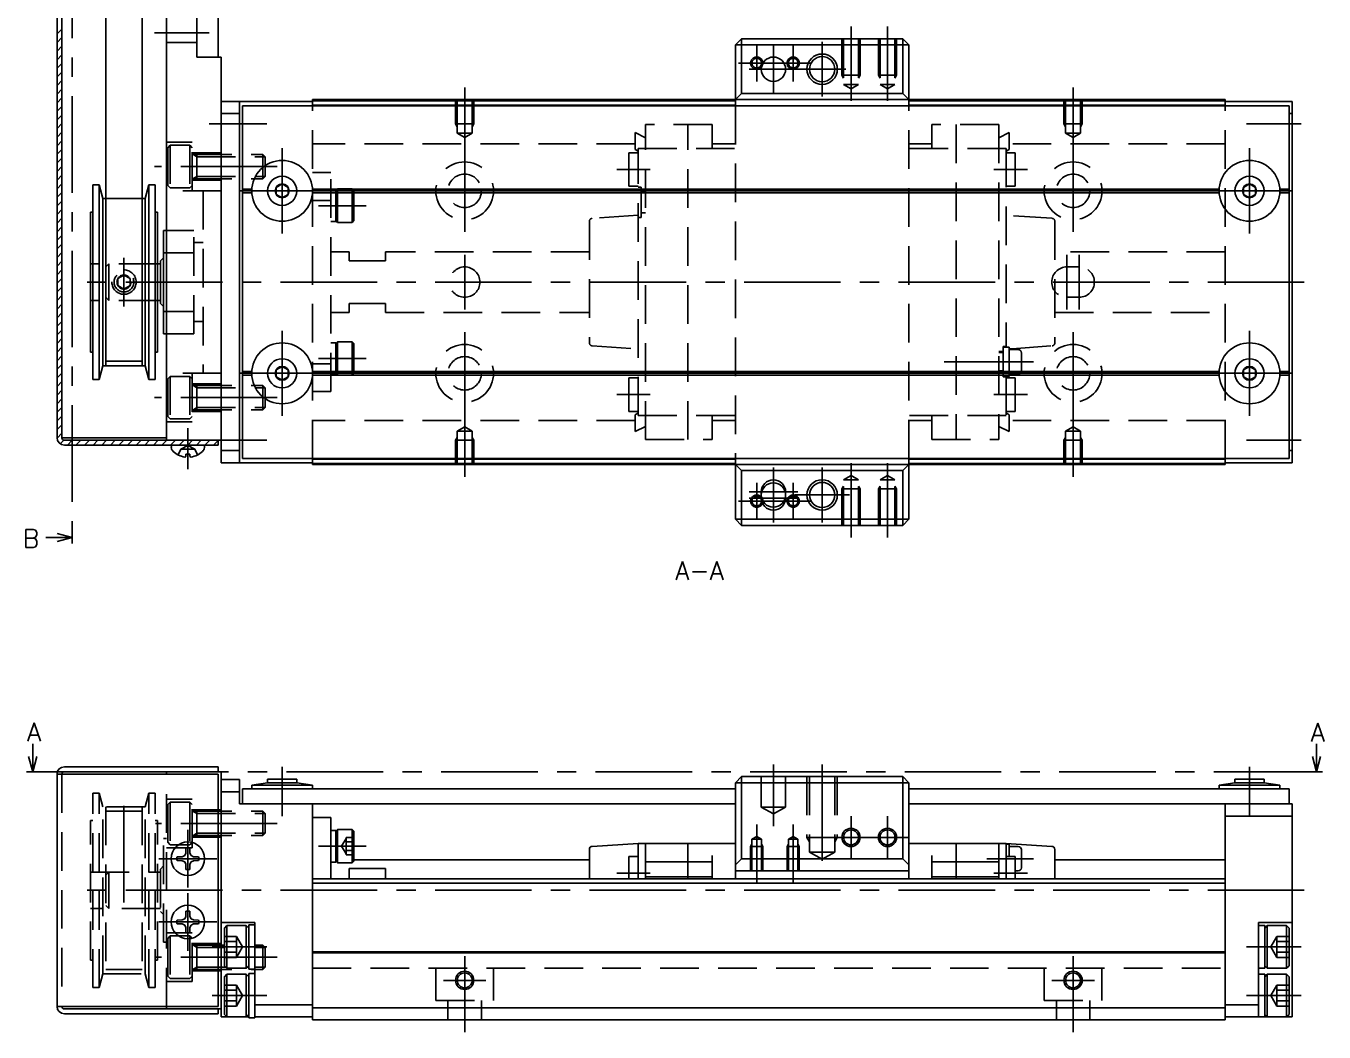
# Model space of a CAD drawing. Extents: x -2 to 401, y -8 to 279.
# Drawn here: x 187.6 to 401, y 8 to 173.4 of the extents above; entities that cross this region are included whole.
import ezdxf

# ---------------------------------------------------------------- set-up
doc = ezdxf.new("R2010")
doc.units = 0
doc.header["$LTSCALE"] = 0.5
doc.linetypes.add('CENTER', pattern=[50.8, 31.75, -6.35, 6.35, -6.35])
doc.linetypes.add('DASHED', pattern=[19.05, 12.7, -6.35])
for name, color, linetype in [('MSM_CENTER', 1, 'CENTER'), ('MSM_CONTINUOUS', 7, 'CONTINUOUS'), ('MSM_DASHED', 4, 'DASHED'), ('MSM_NARROW', 5, 'CONTINUOUS'), ('MSM_PART_NUMBER', 7, 'CONTINUOUS')]:
    doc.layers.add(name, color=color, linetype=linetype)
doc.styles.get("Standard").update_dxf_attribs({"font": 'txt.shx', "height": 3, "bigfont": 'bigfont.shx'})

msp = doc.modelspace()

# ---------------------------------------------------------------- linework, layer by layer
at = {"layer": 'MSM_CENTER'}
for p, q in [((195.26, 238.06), (195.26, 90.3)), ((323.26, 173.3), (323.26, 161.09)), ((329.26, 173.3), (329.26, 161.09)), ((217.76, 172.3), (208.76, 172.3)), ((318.51, 161.8), (318.51, 170.8)), ((307.76, 164.3), (307.76, 170.3)), ((310.51, 170.3), (310.51, 162.3)), ((313.76, 164.3), (313.76, 170.3)), ((304.76, 167.3), (316.76, 167.3)), ((306.51, 166.3), (323.01, 166.3)), ((259.76, 153.09), (259.76, 163.3)), ((359.76, 153.09), (359.76, 163.3)), ((227.26, 157.3), (217.76, 157.3)), ((397.26, 157.3), (388.26, 157.3)), ((229.76, 139.3), (229.76, 153.3)), ((259.76, 139.55), (259.76, 153.05)), ((359.76, 139.55), (359.76, 153.05)), ((388.76, 139.3), (388.76, 153.3)), ((228.96, 150.3), (208.76, 150.3)), ((284.76, 149.8), (290.26, 149.8)), ((346.76, 149.8), (352.26, 149.8)), ((222.76, 146.3), (236.76, 146.3)), ((253.01, 146.3), (266.51, 146.3)), ((353.01, 146.3), (366.51, 146.3)), ((381.76, 146.3), (395.76, 146.3)), ((235.76, 143.86), (243.56, 143.86)), ((203.76, 135.3), (203.76, 127.3)), ((259.76, 126.8), (259.76, 135.8)), ((358.76, 135.8), (358.76, 126.8)), ((360.76, 135.8), (360.76, 126.8)), ((397.76, 131.3), (196.26, 131.3)), ((229.76, 123.3), (229.76, 109.3)), ((259.76, 109.55), (259.76, 123.05)), ((359.76, 109.55), (359.76, 123.05)), ((388.76, 123.3), (388.76, 109.3)), ((235.76, 118.74), (243.56, 118.74)), ((353.26, 118.2), (338.56, 118.2)), ((222.76, 116.3), (236.76, 116.3)), ((253.01, 116.3), (266.51, 116.3)), ((353.01, 116.3), (366.51, 116.3)), ((381.76, 116.3), (395.76, 116.3)), ((228.96, 112.3), (208.76, 112.3)), ((284.76, 112.8), (290.26, 112.8)), ((346.76, 112.8), (352.26, 112.8)), ((259.76, 109.51), (259.76, 99.3)), ((359.76, 109.51), (359.76, 99.3)), ((214.26, 100.54), (214.26, 107.3)), ((227.26, 105.3), (217.76, 105.3)), ((397.26, 105.3), (388.26, 105.3)), ((310.51, 100.8), (310.51, 91.8)), ((318.51, 91.8), (318.51, 100.8)), ((323.26, 89.3), (323.26, 101.51)), ((329.26, 89.3), (329.26, 101.51)), ((307.76, 92.3), (307.76, 98.3)), ((313.76, 92.3), (313.76, 98.3)), ((306.51, 96.8), (314.51, 96.8)), ((314.01, 96.3), (323.01, 96.3)), ((304.76, 95.3), (316.76, 95.3)), ((306.51, 95.8), (314.51, 95.8)), ((229.76, 43.5), (229.76, 51.6)), ((310.51, 41.85), (310.51, 52)), ((318.51, 52), (318.51, 34.41)), ((388.76, 43.5), (388.76, 51.6)), ((398.76, 50.8), (189.76, 50.8)), ((203.76, 29.3), (203.76, 47.05)), ((323.26, 43.5), (323.26, 36.5)), ((329.26, 43.5), (329.26, 36.5)), ((228.96, 42.3), (208.96, 42.3)), ((214.26, 41.25), (214.26, 31.75)), ((307.76, 32.5), (307.76, 42.15)), ((313.76, 32.5), (313.76, 42.15)), ((235.76, 38.55), (243.56, 38.55)), ((319.76, 40), (332.76, 40)), ((219.01, 36.5), (209.51, 36.5)), ((353.26, 36.5), (345.56, 36.5)), ((284.76, 34.1), (290.26, 34.1)), ((352.26, 34.1), (346.76, 34.1)), ((397.76, 31.3), (196.26, 31.3)), ((214.26, 30.85), (214.26, 21.35)), ((219.01, 26.1), (209.51, 26.1)), ((218.26, 22), (227.26, 22)), ((397.26, 22), (388.26, 22)), ((228.96, 20.3), (208.96, 20.3)), ((259.76, 20.5), (259.76, 8)), ((359.76, 20.5), (359.76, 8)), ((256.26, 16.5), (263.26, 16.5)), ((356.26, 16.5), (363.26, 16.5)), ((218.26, 14), (227.26, 14)), ((397.26, 14), (388.26, 14))]:
    msp.add_line(p, q, dxfattribs=at)
at = {"layer": 'MSM_CONTINUOUS'}
for p, q in [((192.76, 231.9), (192.76, 105.7)), ((193.56, 231.9), (193.56, 105.7)), ((210.76, 105.3), (210.76, 232.3)), ((215.76, 227.3), (215.76, 168.3)), ((200.76, 216.05), (200.76, 117.55)), ((206.76, 216.05), (206.76, 117.55)), ((219.26, 181.8), (219.26, 168.3)), ((305.26, 171.3), (304.26, 170.3)), ((305.26, 171.3), (331.76, 171.3)), ((305.26, 171.3), (305.26, 162.3)), ((332.76, 170.3), (331.76, 171.3)), ((331.76, 162.3), (331.76, 171.3)), ((332.76, 170.3), (304.26, 170.3)), ((304.26, 170.3), (304.26, 160.3)), ((332.76, 160.3), (332.76, 170.3)), ((215.76, 168.3), (219.76, 168.3)), ((219.76, 168.3), (219.76, 101.6)), ((305.26, 162.3), (304.26, 161.3)), ((305.26, 162.3), (331.76, 162.3)), ((332.76, 161.3), (331.76, 162.3)), ((219.76, 161), (234.76, 161)), ((222.76, 161), (222.76, 101.6)), ((395.26, 160.3), (223.26, 160.3)), ((223.26, 102.3), (223.26, 160.3)), ((384.76, 161.3), (234.76, 161.3)), ((234.76, 160.3), (234.76, 161.3)), ((304.26, 161.1), (234.76, 161.1)), ((304.26, 160.4), (234.76, 160.4)), ((384.76, 161.1), (332.76, 161.1)), ((384.76, 160.4), (332.76, 160.4)), ((384.76, 160.3), (384.76, 161.3)), ((384.76, 161), (395.76, 161)), ((395.26, 102.3), (395.26, 160.3)), ((395.76, 101.6), (395.76, 161)), ((219.76, 159), (222.76, 159)), ((395.26, 159), (395.76, 159)), ((198.62, 147.3), (198.62, 115.3)), ((199.66, 147.3), (198.62, 147.3)), ((199.66, 147.3), (199.66, 115.3)), ((200.26, 145.05), (199.66, 147.3)), ((207.86, 147.3), (207.26, 145.05)), ((207.86, 147.3), (207.86, 115.3)), ((208.9, 147.3), (207.86, 147.3)), ((208.9, 147.3), (208.9, 115.3)), ((229.76, 147.45), (228.76, 146.88)), ((230.76, 146.88), (229.76, 147.45)), ((388.76, 147.45), (387.76, 146.88)), ((389.76, 146.88), (388.76, 147.45)), ((223.26, 146.6), (224.77, 146.6)), ((223.26, 146.3), (224.76, 146.3)), ((223.26, 146), (224.77, 146)), ((228.76, 146.88), (228.76, 145.72)), ((228.76, 145.72), (229.76, 145.15)), ((229.76, 145.15), (230.76, 145.72)), ((230.76, 145.72), (230.76, 146.88)), ((234.75, 146.6), (383.77, 146.6)), ((234.75, 146), (383.77, 146)), ((234.76, 146.3), (383.76, 146.3)), ((387.76, 146.88), (387.76, 145.72)), ((387.76, 145.72), (388.76, 145.15)), ((388.76, 145.15), (389.76, 145.72)), ((389.76, 145.72), (389.76, 146.88)), ((393.75, 146.6), (395.26, 146.6)), ((393.75, 146), (395.26, 146)), ((393.76, 146.3), (395.26, 146.3)), ((200.26, 145.05), (200.26, 117.55)), ((200.76, 145.05), (200.26, 145.05)), ((207.26, 145.05), (206.76, 145.05)), ((207.26, 145.05), (207.26, 117.55)), ((198.26, 142.8), (198.26, 119.8)), ((198.62, 142.8), (198.26, 142.8)), ((209.26, 142.8), (208.9, 142.8)), ((209.26, 142.8), (209.26, 119.8)), ((210.26, 122.8), (210.26, 139.8)), ((210.76, 139.8), (210.26, 139.8)), ((210.26, 135.3), (209.76, 134.8)), ((209.76, 134.8), (209.76, 127.8)), ((210.26, 136.12), (210.76, 136.12)), ((209.26, 134.3), (209.76, 134.3)), ((209.76, 128.3), (209.26, 128.3)), ((209.76, 127.8), (210.26, 127.3)), ((210.26, 126.48), (210.76, 126.48)), ((210.76, 122.8), (210.26, 122.8)), ((198.26, 119.8), (198.62, 119.8)), ((208.9, 119.8), (209.26, 119.8)), ((199.66, 115.3), (200.26, 117.55)), ((200.26, 117.55), (207.26, 117.55)), ((207.26, 117.55), (207.86, 115.3)), ((229.76, 117.45), (228.76, 116.88)), ((230.76, 116.88), (229.76, 117.45)), ((388.76, 117.45), (387.76, 116.88)), ((389.76, 116.88), (388.76, 117.45)), ((198.62, 115.3), (199.66, 115.3)), ((207.86, 115.3), (208.9, 115.3)), ((223.26, 116.6), (224.77, 116.6)), ((223.26, 116.3), (224.76, 116.3)), ((223.26, 116), (224.77, 116)), ((228.76, 116.88), (228.76, 115.72)), ((228.76, 115.72), (229.76, 115.15)), ((229.76, 115.15), (230.76, 115.72)), ((230.76, 115.72), (230.76, 116.88)), ((234.75, 116.6), (383.77, 116.6)), ((234.75, 116), (383.77, 116)), ((234.76, 116.3), (383.76, 116.3)), ((387.76, 116.88), (387.76, 115.72)), ((387.76, 115.72), (388.76, 115.15)), ((388.76, 115.15), (389.76, 115.72)), ((389.76, 115.72), (389.76, 116.88)), ((393.75, 116.6), (395.26, 116.6)), ((393.75, 116), (395.26, 116)), ((393.76, 116.3), (395.26, 116.3)), ((193.56, 105.7), (210.76, 105.7)), ((193.96, 105.3), (219.76, 105.3)), ((219.26, 105.3), (219.26, 104.5)), ((193.96, 104.5), (219.26, 104.5)), ((211.55, 104.1), (211.51, 104.5)), ((213.93, 102.62), (213.95, 103)), ((214.58, 103), (213.95, 103)), ((214.59, 102.62), (214.58, 103)), ((216.98, 104.1), (217.01, 104.5)), ((219.76, 103.6), (222.76, 103.6)), ((395.76, 103.6), (395.26, 103.6)), ((219.76, 101.6), (234.76, 101.6)), ((395.26, 102.3), (223.26, 102.3)), ((234.76, 101.3), (234.76, 102.3)), ((304.26, 102.2), (234.76, 102.2)), ((304.26, 101.5), (234.76, 101.5)), ((384.76, 101.3), (234.76, 101.3)), ((304.26, 92.3), (304.26, 102.3)), ((304.26, 101.3), (305.26, 100.3)), ((331.76, 100.3), (305.26, 100.3)), ((305.26, 100.3), (305.26, 91.3)), ((331.76, 100.3), (332.76, 101.3)), ((331.76, 91.3), (331.76, 100.3)), ((332.76, 92.3), (332.76, 102.3)), ((384.76, 102.2), (332.76, 102.2)), ((384.76, 101.5), (332.76, 101.5)), ((384.76, 101.3), (384.76, 102.3)), ((395.76, 101.6), (384.76, 101.6)), ((308.51, 96.8), (308.51, 95.8)), ((312.51, 95.8), (312.51, 96.8)), ((304.26, 92.3), (305.26, 91.3)), ((332.76, 92.3), (304.26, 92.3)), ((331.76, 91.3), (332.76, 92.3)), ((195.26, 90.3), (195.26, 88.3)), ((331.76, 91.3), (305.26, 91.3)), ((188.76, 50.8), (188.76, 55.38)), ((399.76, 50.8), (399.76, 55.39)), ((188.76, 50.8), (188.09, 53.3)), ((189.43, 53.3), (188.76, 50.8)), ((193.96, 51.6), (219.26, 51.6)), ((219.26, 50.8), (219.26, 51.6)), ((399.76, 50.8), (399.09, 53.3)), ((400.43, 53.3), (399.76, 50.8)), ((187.76, 50.8), (189.76, 50.8)), ((192.76, 50.4), (219.26, 50.4)), ((192.76, 50.4), (192.76, 12.2)), ((193.96, 50.8), (219.76, 50.8)), ((210.76, 50.4), (210.76, 50.8)), ((219.26, 50.4), (219.26, 12.2)), ((219.76, 50.8), (219.76, 10.5)), ((222.76, 49.5), (219.76, 49.5)), ((222.76, 49.5), (222.76, 45.5)), ((232.16, 49.6), (227.36, 49.6)), ((227.36, 49.6), (227.36, 49)), ((232.16, 49), (232.16, 49.6)), ((305.26, 50), (304.26, 49)), ((305.26, 50), (331.76, 50)), ((305.26, 50), (305.26, 36.5)), ((332.76, 49), (331.76, 50)), ((331.76, 50), (331.76, 36.5)), ((391.16, 49.6), (386.36, 49.6)), ((386.36, 49.6), (386.36, 49)), ((391.16, 49), (391.16, 49.6)), ((398.76, 50.8), (400.76, 50.8)), ((219.76, 47.5), (222.76, 47.5)), ((223.26, 45.5), (223.26, 48)), ((223.26, 48), (304.26, 48)), ((227.36, 49), (224.76, 48.6)), ((234.76, 48.6), (224.76, 48.6)), ((224.76, 48.6), (224.76, 48)), ((232.16, 49), (227.36, 49)), ((234.76, 48.6), (232.16, 49)), ((234.76, 48), (234.76, 48.6)), ((304.26, 33.2), (304.26, 49)), ((304.26, 49), (332.76, 49)), ((332.76, 49), (332.76, 33.2)), ((332.76, 48), (395.26, 48)), ((386.36, 49), (383.76, 48.6)), ((393.76, 48.6), (383.76, 48.6)), ((383.76, 48.6), (383.76, 48)), ((391.16, 49), (386.36, 49)), ((393.76, 48.6), (391.16, 49)), ((393.76, 48), (393.76, 48.6)), ((395.26, 48), (395.26, 45.5)), ((222.76, 45.5), (304.26, 45.5)), ((234.76, 45.5), (234.76, 10)), ((332.76, 45.5), (395.76, 45.5)), ((384.76, 45.5), (384.76, 10)), ((395.76, 45.5), (395.76, 10.5)), ((234.76, 43.3), (237.76, 43.3)), ((237.76, 33.2), (237.76, 43.3)), ((384.76, 43.5), (395.76, 43.5)), ((238.56, 41.15), (237.76, 41.15)), ((238.56, 41), (238.86, 41.3)), ((238.56, 41.15), (238.56, 35.95)), ((238.86, 35.8), (238.86, 41.3)), ((241.26, 41.3), (238.86, 41.3)), ((241.26, 41.3), (241.26, 35.8)), ((241.56, 41), (241.26, 41.3)), ((241.56, 41), (241.56, 36.1)), ((288.26, 39), (280.73, 38.53)), ((288.26, 39), (288.26, 33.2)), ((288.26, 39), (304.26, 39)), ((289.46, 33.2), (289.46, 39)), ((296.46, 33.2), (296.46, 39)), ((348.76, 39), (332.76, 39)), ((340.56, 33.2), (340.56, 39)), ((347.56, 33.2), (347.56, 39)), ((348.76, 39), (348.76, 33.2)), ((348.76, 39), (356.29, 38.53)), ((349.26, 38.9), (348.76, 38.9)), ((349.26, 36.85), (349.26, 38.9)), ((350.76, 38.5), (349.26, 38.5)), ((213.34, 36.83), (212.49, 36.82)), ((213.34, 36.83), (213.74, 37.02)), ((213.93, 37.42), (213.74, 37.02)), ((213.93, 37.42), (213.95, 38.27)), ((214.59, 37.42), (214.58, 38.27)), ((214.59, 37.42), (214.78, 37.02)), ((215.19, 36.83), (214.78, 37.02)), ((215.19, 36.83), (216.03, 36.82)), ((280.26, 36.3), (241.56, 36.3)), ((280.26, 38.03), (280.26, 33.2)), ((286.76, 36.85), (286.76, 33.2)), ((288.26, 36.85), (286.76, 36.85)), ((300.46, 37), (300.46, 33.2)), ((304.26, 35.5), (305.26, 36.5)), ((331.76, 36.5), (305.26, 36.5)), ((331.76, 36.5), (332.76, 35.5)), ((336.56, 37), (336.56, 33.2)), ((350.26, 36.85), (348.76, 36.85)), ((350.26, 36.85), (350.26, 33.2)), ((351.26, 38), (351.26, 35)), ((356.76, 38.03), (356.76, 33.2)), ((384.76, 36.3), (356.76, 36.3)), ((213.34, 36.17), (212.49, 36.18)), ((213.34, 36.17), (213.74, 35.98)), ((213.93, 35.58), (213.74, 35.98)), ((213.93, 35.58), (213.95, 34.73)), ((214.59, 35.58), (214.58, 34.73)), ((214.59, 35.58), (214.78, 35.98)), ((215.19, 36.17), (214.78, 35.98)), ((215.19, 36.17), (216.03, 36.18)), ((237.76, 35.95), (238.56, 35.95)), ((238.56, 36.1), (238.86, 35.8)), ((241.26, 35.8), (238.86, 35.8)), ((246.76, 34.87), (240.76, 34.87)), ((240.76, 34.87), (240.76, 33.2)), ((241.26, 35.8), (241.56, 36.1)), ((246.76, 33.2), (246.76, 34.87)), ((289.46, 36), (300.46, 36)), ((332.76, 34.5), (304.26, 34.5)), ((347.56, 36), (336.56, 36)), ((350.76, 34.5), (350.26, 34.5)), ((384.76, 33.2), (234.76, 33.2)), ((384.76, 32.5), (234.76, 32.5)), ((289.46, 33.5), (300.46, 33.5)), ((347.56, 33.5), (336.56, 33.5)), ((213.93, 27.02), (213.95, 27.87)), ((214.59, 27.02), (214.58, 27.87)), ((213.34, 26.43), (212.49, 26.42)), ((213.34, 25.77), (212.49, 25.78)), ((213.34, 26.43), (213.74, 26.62)), ((213.34, 25.77), (213.74, 25.58)), ((213.93, 27.02), (213.74, 26.62)), ((214.59, 27.02), (214.78, 26.62)), ((215.19, 26.43), (214.78, 26.62)), ((215.19, 25.77), (214.78, 25.58)), ((215.19, 26.43), (216.03, 26.42)), ((215.19, 25.77), (216.03, 25.78)), ((225.26, 26), (219.76, 26)), ((224.26, 18.35), (224.26, 25.65)), ((224.26, 25.65), (225.26, 25.65)), ((225.26, 26), (225.26, 10.35)), ((390.26, 26), (390.26, 10.5)), ((390.26, 26), (395.76, 26)), ((213.93, 25.18), (213.74, 25.58)), ((213.93, 25.18), (213.95, 24.33)), ((214.59, 25.18), (214.58, 24.33)), ((214.59, 25.18), (214.78, 25.58)), ((220.26, 25.1), (220.66, 25.5)), ((220.26, 25.1), (220.26, 18.9)), ((220.66, 25.5), (220.66, 18.5)), ((220.66, 25.5), (223.86, 25.5)), ((223.86, 25.5), (223.86, 18.5)), ((224.26, 25.1), (223.86, 25.5)), ((391.26, 25.5), (390.26, 25.5)), ((391.26, 25.1), (391.66, 25.5)), ((391.26, 25.5), (391.26, 18.5)), ((391.66, 25.5), (391.66, 18.5)), ((394.86, 25.5), (391.66, 25.5)), ((395.26, 25.1), (394.86, 25.5)), ((394.86, 25.5), (394.86, 18.5)), ((395.26, 25.1), (395.26, 18.9)), ((384.76, 21.2), (234.76, 21.2)), ((384.76, 21), (234.76, 21)), ((220.66, 18.5), (220.26, 18.9)), ((220.26, 17.1), (220.66, 17.5)), ((220.26, 17.1), (220.26, 10.9)), ((220.66, 18.5), (223.86, 18.5)), ((220.66, 17.5), (220.66, 10.5)), ((220.66, 17.5), (223.86, 17.5)), ((223.86, 18.5), (224.26, 18.9)), ((223.86, 17.5), (223.86, 10.5)), ((224.26, 17.1), (223.86, 17.5)), ((225.26, 18.35), (224.26, 18.35)), ((224.26, 10.35), (224.26, 17.65)), ((224.26, 17.65), (225.26, 17.65)), ((390.26, 18.5), (391.26, 18.5)), ((391.26, 17.5), (390.26, 17.5)), ((391.66, 18.5), (391.26, 18.9)), ((391.26, 17.5), (391.26, 10.5)), ((391.26, 17.1), (391.66, 17.5)), ((394.86, 18.5), (391.66, 18.5)), ((391.66, 17.5), (391.66, 10.5)), ((394.86, 17.5), (391.66, 17.5)), ((394.86, 18.5), (395.26, 18.9)), ((394.86, 17.5), (394.86, 10.5)), ((395.26, 17.1), (394.86, 17.5)), ((395.26, 17.1), (395.26, 10.9)), ((192.76, 12.2), (219.26, 12.2)), ((193.96, 11.8), (219.76, 11.8)), ((193.96, 11), (219.26, 11)), ((210.76, 11.8), (210.76, 12.2)), ((219.26, 11), (219.26, 11.8)), ((220.66, 10.5), (220.26, 10.9)), ((223.86, 10.5), (224.26, 10.9)), ((234.76, 12.5), (225.26, 12.5)), ((384.76, 12), (234.76, 12)), ((384.76, 12.5), (390.26, 12.5)), ((391.66, 10.5), (391.26, 10.9)), ((394.86, 10.5), (395.26, 10.9)), ((219.76, 10.5), (224.26, 10.5)), ((225.26, 10.35), (224.26, 10.35)), ((225.26, 10.5), (234.76, 10.5)), ((384.76, 10), (234.76, 10)), ((395.76, 10.5), (384.76, 10.5))]:
    msp.add_line(p, q, dxfattribs=at)
at = {"layer": 'MSM_CONTINUOUS', "extrusion": (0, 0, -1)}
for p, q in [((195.26, 89.3), (192.76, 89.97)), ((195.26, 89.3), (190.9, 89.3)), ((192.76, 88.63), (195.26, 89.3))]:
    msp.add_line(p, q, dxfattribs=at)
at = {"layer": 'MSM_CONTINUOUS'}
for centre, radius in [((310.51, 166.3), 2), ((318.51, 166.3), 2.07), ((229.76, 146.3), 5), ((388.76, 146.3), 5), ((229.76, 146.3), 2.4), ((229.76, 146.3), 1.15), ((388.76, 146.3), 2.4), ((388.76, 146.3), 1.15), ((229.76, 116.3), 5), ((388.76, 116.3), 5), ((229.76, 116.3), 2.4), ((229.76, 116.3), 1.15), ((388.76, 116.3), 2.4), ((388.76, 116.3), 1.15), ((310.51, 96.3), 2), ((318.51, 96.3), 2.07), ((323.26, 40), 1.23), ((329.26, 40), 1.23), ((214.26, 36.5), 2.75), ((214.26, 26.1), 2.75), ((259.76, 16.5), 1.23), ((359.76, 16.5), 1.23)]:
    msp.add_circle(centre, radius, dxfattribs=at)
for centre, radius, start, end in [((193.96, 105.7), 1.2, 180, 270), ((193.96, 105.7), 0.4, 180, 270), ((212.54, 104.18), 1, 185, 226.5733), ((214.26, 106), 3.5, 226.5733, 261.4604), ((213.73, 102.82), 0.284, 272.9383, 315.8128), ((214.8, 102.82), 0.284, 224.1872, 267.0617), ((214.26, 106), 3.5, 278.5396, 313.4267), ((215.98, 104.18), 1, 313.4267, 355), ((310.51, 96.8), 2, 0, 180), ((310.51, 95.8), 2, 180, 0), ((193.96, 50.4), 1.2, 90, 180), ((193.96, 50.4), 0.4, 90, 180), ((280.76, 38.03), 0.5, 93.5763, 180), ((350.76, 38), 0.5, 0, 90), ((356.26, 38.03), 0.5, 0, 86.4237), ((214.26, 36.5), 1.8, 169.8876, 190.1124), ((214.26, 36.5), 1.8, 79.8876, 100.1124), ((214.26, 36.5), 1.8, 349.8876, 10.1124), ((214.26, 36.5), 1.8, 259.8876, 280.1124), ((350.76, 35), 0.5, 270, 0), ((214.26, 26.1), 1.8, 79.8876, 100.1124), ((214.26, 26.1), 1.8, 169.8876, 190.1124), ((214.26, 26.1), 1.8, 349.8876, 10.1124), ((214.26, 26.1), 1.8, 259.8876, 280.1124), ((193.96, 12.2), 1.2, 180, 270), ((193.96, 12.2), 0.4, 180, 270)]:
    msp.add_arc(centre, radius, start, end, dxfattribs=at)
at = {"layer": 'MSM_DASHED'}
for p, q in [((210.76, 170.7), (215.76, 170.7)), ((321.76, 171.3), (321.76, 165.3)), ((322.03, 171.3), (322.03, 163.8)), ((324.49, 171.3), (324.49, 163.8)), ((324.76, 171.3), (324.76, 165.3)), ((327.76, 171.3), (327.76, 165.3)), ((328.03, 171.3), (328.03, 163.8)), ((330.49, 171.3), (330.49, 163.8)), ((330.76, 171.3), (330.76, 165.3)), ((321.76, 165.3), (324.76, 165.3)), ((321.76, 165.3), (322.03, 164.83)), ((324.76, 165.3), (324.49, 164.83)), ((330.76, 165.3), (327.76, 165.3)), ((327.76, 165.3), (328.03, 164.83)), ((330.76, 165.3), (330.49, 164.83)), ((322.03, 163.8), (323.26, 163.09)), ((322.03, 163.8), (324.49, 163.8)), ((324.49, 163.8), (323.26, 163.09)), ((328.03, 163.8), (329.26, 163.09)), ((330.49, 163.8), (328.03, 163.8)), ((330.49, 163.8), (329.26, 163.09)), ((234.76, 102.3), (234.76, 160.3)), ((258.26, 161.3), (258.26, 157.3)), ((258.53, 161.3), (258.53, 155.8)), ((260.99, 161.3), (260.99, 155.8)), ((261.26, 161.3), (261.26, 157.3)), ((304.26, 160.3), (304.26, 102.3)), ((332.76, 102.3), (332.76, 160.3)), ((358.26, 161.3), (358.26, 157.3)), ((358.53, 161.3), (358.53, 155.8)), ((360.99, 161.3), (360.99, 155.8)), ((361.26, 161.3), (361.26, 157.3)), ((384.76, 102.3), (384.76, 160.3)), ((261.26, 157.3), (258.26, 157.3)), ((258.26, 157.3), (258.53, 156.83)), ((258.53, 155.8), (259.76, 155.09)), ((260.99, 155.8), (258.53, 155.8)), ((260.99, 155.8), (259.76, 155.09)), ((261.26, 157.3), (260.99, 156.83)), ((287.76, 155.89), (289.46, 155.04)), ((287.76, 153.1), (287.76, 155.89)), ((289.46, 105.4), (289.46, 157.2)), ((300.46, 157.2), (289.46, 157.2)), ((296.46, 105.4), (296.46, 157.2)), ((300.46, 157.2), (300.46, 153.25)), ((347.56, 157.2), (336.56, 157.2)), ((336.56, 157.2), (336.56, 153.25)), ((340.56, 157.2), (340.56, 105.4)), ((347.56, 157.2), (347.56, 105.4)), ((349.26, 155.89), (347.56, 155.04)), ((349.26, 153.1), (349.26, 155.89)), ((358.26, 157.3), (358.53, 156.83)), ((361.26, 157.3), (358.26, 157.3)), ((360.99, 155.8), (358.53, 155.8)), ((358.53, 155.8), (359.76, 155.09)), ((360.99, 155.8), (359.76, 155.09)), ((361.26, 157.3), (360.99, 156.83)), ((214.96, 154.3), (210.76, 154.3)), ((210.96, 153.4), (211.36, 153.8)), ((211.36, 153.8), (211.36, 146.8)), ((211.36, 153.8), (214.56, 153.8)), ((214.56, 153.8), (214.56, 146.8)), ((214.96, 153.4), (214.56, 153.8)), ((214.96, 146.3), (214.96, 154.3)), ((287.76, 154.05), (234.76, 154.05)), ((304.26, 154.05), (300.46, 154.05)), ((336.56, 154.05), (332.76, 154.05)), ((384.76, 154.05), (349.26, 154.05)), ((210.96, 153.4), (210.96, 147.2)), ((214.96, 152.55), (219.76, 152.55)), ((215.06, 152.33), (215.76, 151.92)), ((215.16, 152.3), (226.58, 152.3)), ((215.76, 152.3), (215.76, 148.3)), ((215.76, 151.92), (226.96, 151.92)), ((226.58, 148.3), (226.58, 152.3)), ((226.96, 151.92), (226.58, 152.3)), ((226.96, 148.68), (226.96, 151.92)), ((286.76, 147.05), (286.76, 152.55)), ((288.26, 152.55), (286.76, 152.55)), ((288.26, 152.8), (287.76, 153.1)), ((288.26, 153.25), (304.26, 153.25)), ((288.26, 109.35), (288.26, 153.25)), ((348.76, 153.25), (332.76, 153.25)), ((348.76, 153.25), (348.76, 120.6)), ((348.76, 152.8), (349.26, 153.1)), ((350.26, 152.55), (348.76, 152.55)), ((350.26, 147.05), (350.26, 152.55)), ((214.96, 148.05), (219.76, 148.05)), ((215.06, 148.27), (215.76, 148.68)), ((215.16, 148.3), (226.58, 148.3)), ((215.76, 148.68), (226.96, 148.68)), ((226.58, 148.3), (226.96, 148.68)), ((237.76, 149.3), (234.76, 149.3)), ((237.76, 113.3), (237.76, 149.3)), ((219.76, 146.3), (210.76, 146.3)), ((211.36, 146.8), (210.96, 147.2)), ((211.36, 146.8), (214.56, 146.8)), ((214.56, 146.8), (214.96, 147.2)), ((216.76, 146.3), (216.76, 116.3)), ((238.56, 146.46), (237.76, 146.46)), ((238.56, 146.31), (238.86, 146.61)), ((238.56, 141.26), (238.56, 146.46)), ((238.86, 141.11), (238.86, 146.61)), ((241.26, 146.61), (238.86, 146.61)), ((241.26, 146.61), (241.26, 141.11)), ((241.56, 146.31), (241.26, 146.61)), ((241.56, 146.31), (241.56, 141.41)), ((286.76, 147.05), (288.26, 147.05)), ((288.26, 146.9), (288.76, 146.9)), ((288.76, 141.9), (288.76, 146.9)), ((288.76, 146.1), (289.46, 146.1)), ((348.76, 147.05), (350.26, 147.05)), ((206.76, 145.05), (200.76, 145.05)), ((234.76, 144.72), (237.76, 144.72)), ((237.76, 141.26), (238.56, 141.26)), ((238.56, 141.41), (238.86, 141.11)), ((241.26, 141.11), (238.86, 141.11)), ((241.26, 141.11), (241.56, 141.41)), ((280.26, 141.29), (280.26, 121.31)), ((288.26, 142.3), (280.73, 141.79)), ((288.26, 141.9), (288.76, 141.9)), ((288.76, 142.7), (289.46, 142.7)), ((356.29, 141.79), (348.76, 142.3)), ((356.76, 141.29), (356.76, 121.31)), ((215.26, 139.8), (210.76, 139.8)), ((215.26, 122.8), (215.26, 139.8)), ((216.76, 137.8), (215.26, 137.8)), ((210.76, 136.12), (215.26, 136.12)), ((240.76, 136.3), (237.76, 136.3)), ((240.76, 136.3), (240.76, 134.8)), ((240.76, 134.8), (246.76, 134.8)), ((280.26, 136.3), (246.76, 136.3)), ((246.76, 134.8), (246.76, 136.3)), ((384.76, 136.3), (356.76, 136.3)), ((209.26, 134.3), (198.26, 134.3)), ((201.26, 134.3), (200.76, 133.8)), ((201.26, 128.3), (201.26, 134.3)), ((203.76, 132.45), (202.76, 131.88)), ((204.76, 131.88), (203.76, 132.45)), ((360.76, 133.8), (358.76, 133.8)), ((202.76, 131.88), (202.76, 130.72)), ((202.76, 130.72), (203.76, 130.15)), ((203.76, 130.15), (204.76, 130.72)), ((204.76, 130.72), (204.76, 131.88)), ((209.26, 128.3), (198.26, 128.3)), ((200.76, 128.8), (201.26, 128.3)), ((358.76, 128.8), (360.76, 128.8)), ((210.76, 126.48), (215.26, 126.48)), ((237.76, 126.3), (240.76, 126.3)), ((246.76, 127.8), (240.76, 127.8)), ((240.76, 127.8), (240.76, 126.3)), ((246.76, 126.3), (246.76, 127.8)), ((246.76, 126.3), (280.26, 126.3)), ((356.76, 126.3), (384.76, 126.3)), ((216.76, 124.8), (215.26, 124.8)), ((215.26, 122.8), (210.76, 122.8)), ((238.56, 121.34), (237.76, 121.34)), ((238.56, 121.19), (238.86, 121.49)), ((238.56, 116.14), (238.56, 121.34)), ((241.26, 121.49), (238.86, 121.49)), ((238.86, 115.99), (238.86, 121.49)), ((241.56, 121.19), (241.26, 121.49)), ((241.26, 121.49), (241.26, 115.99)), ((241.56, 121.19), (241.56, 116.29)), ((280.73, 120.81), (288.26, 120.3)), ((348.26, 119.9), (347.56, 119.9)), ((348.26, 119.7), (347.56, 119.7)), ((348.26, 120.7), (348.26, 115.7)), ((348.76, 120.7), (348.26, 120.7)), ((349.26, 120.6), (348.26, 120.6)), ((349.26, 115.8), (349.26, 120.6)), ((349.26, 120.31), (349.76, 120.31)), ((350.76, 120.2), (349.26, 120.2)), ((349.76, 120.31), (356.3, 120.81)), ((351.26, 119.7), (351.26, 116.7)), ((200.76, 118.31), (206.76, 118.31)), ((234.76, 117.88), (237.76, 117.88)), ((219.76, 116.3), (210.76, 116.3)), ((210.96, 115.4), (211.36, 115.8)), ((210.96, 115.4), (210.96, 109.2)), ((211.36, 115.8), (211.36, 108.8)), ((211.36, 115.8), (214.56, 115.8)), ((214.56, 115.8), (214.56, 108.8)), ((214.96, 115.4), (214.56, 115.8)), ((214.96, 116.3), (214.96, 108.3)), ((237.76, 116.14), (238.56, 116.14)), ((238.56, 116.29), (238.86, 115.99)), ((241.26, 115.99), (238.86, 115.99)), ((241.26, 115.99), (241.56, 116.29)), ((286.76, 115.55), (286.76, 110.05)), ((288.26, 115.55), (286.76, 115.55)), ((348.26, 116.7), (347.56, 116.7)), ((348.26, 116.5), (347.56, 116.5)), ((348.26, 115.8), (349.26, 115.8)), ((348.76, 115.7), (348.26, 115.7)), ((348.76, 115.8), (348.76, 109.35)), ((350.26, 115.55), (348.76, 115.55)), ((350.76, 116.2), (349.26, 116.2)), ((350.26, 115.55), (350.26, 110.05)), ((214.96, 114.55), (219.76, 114.55)), ((215.06, 114.33), (215.76, 113.92)), ((215.16, 114.3), (226.58, 114.3)), ((215.76, 114.3), (215.76, 110.3)), ((215.76, 113.92), (226.96, 113.92)), ((226.58, 110.3), (226.58, 114.3)), ((226.96, 113.92), (226.58, 114.3)), ((226.96, 110.68), (226.96, 113.92)), ((234.76, 113.3), (237.76, 113.3)), ((211.36, 108.8), (210.96, 109.2)), ((214.56, 108.8), (214.96, 109.2)), ((214.96, 110.05), (219.76, 110.05)), ((215.06, 110.27), (215.76, 110.68)), ((215.16, 110.3), (226.58, 110.3)), ((215.76, 110.68), (226.96, 110.68)), ((226.58, 110.3), (226.96, 110.68)), ((286.76, 110.05), (288.26, 110.05)), ((288.26, 109.8), (287.76, 109.5)), ((287.76, 109.5), (287.76, 106.71)), ((288.26, 109.35), (304.26, 109.35)), ((300.46, 105.4), (300.46, 109.35)), ((348.76, 109.35), (332.76, 109.35)), ((336.56, 105.4), (336.56, 109.35)), ((348.76, 110.05), (350.26, 110.05)), ((348.76, 109.8), (349.26, 109.5)), ((349.26, 109.5), (349.26, 106.71)), ((214.96, 108.3), (210.76, 108.3)), ((211.36, 108.8), (214.56, 108.8)), ((287.76, 108.55), (234.76, 108.55)), ((258.53, 106.8), (259.76, 107.51)), ((258.53, 101.3), (258.53, 106.8)), ((260.99, 106.8), (258.53, 106.8)), ((260.99, 106.8), (259.76, 107.51)), ((260.99, 101.3), (260.99, 106.8)), ((287.76, 106.71), (289.46, 107.56)), ((304.26, 108.55), (300.46, 108.55)), ((336.56, 108.55), (332.76, 108.55)), ((349.26, 106.71), (347.56, 107.56)), ((384.76, 108.55), (349.26, 108.55)), ((358.53, 106.8), (359.76, 107.51)), ((358.53, 101.3), (358.53, 106.8)), ((360.99, 106.8), (358.53, 106.8)), ((360.99, 106.8), (359.76, 107.51)), ((360.99, 101.3), (360.99, 106.8)), ((258.26, 105.3), (258.53, 105.77)), ((258.26, 101.3), (258.26, 105.3)), ((261.26, 105.3), (258.26, 105.3)), ((261.26, 105.3), (260.99, 105.77)), ((261.26, 101.3), (261.26, 105.3)), ((289.46, 105.4), (300.46, 105.4)), ((336.56, 105.4), (347.56, 105.4)), ((358.26, 105.3), (358.53, 105.77)), ((358.26, 101.3), (358.26, 105.3)), ((361.26, 105.3), (358.26, 105.3)), ((361.26, 105.3), (360.99, 105.77)), ((361.26, 101.3), (361.26, 105.3)), ((212.65, 102.89), (213.12, 103.83)), ((214.26, 104.43), (213.12, 103.83)), ((215.41, 103.83), (213.12, 103.83)), ((214.26, 104.43), (215.41, 103.83)), ((215.87, 102.89), (215.41, 103.83)), ((322.03, 98.8), (323.26, 99.51)), ((322.03, 91.3), (322.03, 98.8)), ((322.03, 98.8), (324.49, 98.8)), ((324.49, 98.8), (323.26, 99.51)), ((324.49, 91.3), (324.49, 98.8)), ((328.03, 98.8), (329.26, 99.51)), ((328.03, 91.3), (328.03, 98.8)), ((330.49, 98.8), (328.03, 98.8)), ((330.49, 98.8), (329.26, 99.51)), ((330.49, 91.3), (330.49, 98.8)), ((321.76, 97.3), (322.03, 97.77)), ((321.76, 91.3), (321.76, 97.3)), ((321.76, 97.3), (324.76, 97.3)), ((324.76, 97.3), (324.49, 97.77)), ((324.76, 91.3), (324.76, 97.3)), ((327.76, 97.3), (328.03, 97.77)), ((327.76, 91.3), (327.76, 97.3)), ((330.76, 97.3), (327.76, 97.3)), ((330.76, 97.3), (330.49, 97.77)), ((330.76, 91.3), (330.76, 97.3)), ((193.56, 50.4), (193.56, 12.2)), ((210.76, 12.2), (210.76, 50.4)), ((308.51, 45), (308.51, 50)), ((312.51, 45), (312.51, 50)), ((316.01, 50), (316.01, 40)), ((316.44, 50), (316.44, 37.6)), ((320.58, 50), (320.58, 37.6)), ((321.01, 50), (321.01, 40)), ((198.62, 15.3), (198.62, 47.3)), ((199.66, 47.3), (198.62, 47.3)), ((199.66, 15.3), (199.66, 47.3)), ((200.26, 45.05), (199.66, 47.3)), ((207.86, 47.3), (207.26, 45.05)), ((207.86, 15.3), (207.86, 47.3)), ((208.9, 47.3), (207.86, 47.3)), ((208.9, 15.3), (208.9, 47.3)), ((200.26, 17.55), (200.26, 45.05)), ((207.26, 45.05), (200.26, 45.05)), ((200.76, 45.05), (200.76, 17.55)), ((206.76, 45.05), (206.76, 17.55)), ((207.26, 17.55), (207.26, 45.05)), ((214.96, 46.3), (210.76, 46.3)), ((210.96, 45.4), (211.36, 45.8)), ((210.96, 45.4), (210.96, 39.2)), ((211.36, 45.8), (211.36, 38.8)), ((211.36, 45.8), (214.56, 45.8)), ((214.56, 45.8), (214.56, 38.8)), ((214.96, 45.4), (214.56, 45.8)), ((214.96, 38.3), (214.96, 46.3)), ((308.51, 45), (312.51, 45)), ((308.51, 45), (310.51, 43.85)), ((312.51, 45), (310.51, 43.85)), ((198.26, 19.8), (198.26, 42.8)), ((198.62, 42.8), (198.26, 42.8)), ((200.76, 44.29), (206.76, 44.29)), ((209.26, 42.8), (208.9, 42.8)), ((209.26, 19.8), (209.26, 42.8)), ((214.96, 44.55), (219.76, 44.55)), ((215.06, 44.33), (215.76, 43.92)), ((215.16, 44.3), (226.58, 44.3)), ((215.76, 44.3), (215.76, 40.3)), ((215.76, 43.92), (226.96, 43.92)), ((226.58, 40.3), (226.58, 44.3)), ((226.96, 43.92), (226.58, 44.3)), ((226.96, 40.68), (226.96, 43.92)), ((215.06, 40.27), (215.76, 40.68)), ((215.76, 40.68), (226.96, 40.68)), ((226.58, 40.3), (226.96, 40.68)), ((210.26, 22.8), (210.26, 39.8)), ((210.76, 39.8), (210.26, 39.8)), ((211.36, 38.8), (210.96, 39.2)), ((211.36, 38.8), (214.56, 38.8)), ((214.56, 38.8), (214.96, 39.2)), ((214.96, 40.05), (219.76, 40.05)), ((215.16, 40.3), (226.58, 40.3)), ((240.26, 39.8), (239.54, 38.55)), ((239.54, 38.55), (240.26, 37.3)), ((240.26, 39.99), (240.26, 37.11)), ((241.56, 39.99), (240.26, 39.99)), ((241.56, 39.27), (240.26, 39.27)), ((306.76, 38.5), (306.98, 38.87)), ((306.76, 34.5), (306.76, 38.5)), ((308.76, 38.5), (306.76, 38.5)), ((306.98, 39.7), (307.76, 40.15)), ((306.98, 34.5), (306.98, 39.7)), ((308.54, 39.7), (306.98, 39.7)), ((308.54, 39.7), (307.76, 40.15)), ((308.54, 34.5), (308.54, 39.7)), ((308.76, 38.5), (308.54, 38.87)), ((308.76, 34.5), (308.76, 38.5)), ((312.76, 38.5), (312.98, 38.87)), ((312.76, 34.5), (312.76, 38.5)), ((314.76, 38.5), (312.76, 38.5)), ((312.98, 39.7), (313.76, 40.15)), ((312.98, 34.5), (312.98, 39.7)), ((314.54, 39.7), (312.98, 39.7)), ((314.54, 39.7), (313.76, 40.15)), ((314.54, 34.5), (314.54, 39.7)), ((314.76, 38.5), (314.54, 38.87)), ((314.76, 34.5), (314.76, 38.5)), ((316.01, 40), (321.01, 40)), ((316.01, 40), (316.44, 39.25)), ((321.01, 40), (320.58, 39.25)), ((214.96, 38.3), (210.76, 38.3)), ((241.56, 37.83), (240.26, 37.83)), ((241.56, 37.11), (240.26, 37.11)), ((316.44, 37.6), (320.58, 37.6)), ((316.44, 37.6), (318.51, 36.41)), ((320.58, 37.6), (318.51, 36.41)), ((198.26, 34.3), (209.76, 34.3)), ((201.26, 34.3), (200.76, 33.8)), ((201.26, 28.3), (201.26, 34.3)), ((210.26, 35.3), (209.76, 34.8)), ((209.76, 34.8), (209.76, 27.8)), ((209.76, 28.3), (198.26, 28.3)), ((200.76, 28.8), (201.26, 28.3)), ((209.76, 27.8), (210.26, 27.3)), ((214.96, 24.3), (210.76, 24.3)), ((210.96, 23.4), (211.36, 23.8)), ((211.36, 23.8), (211.36, 16.8)), ((211.36, 23.8), (214.56, 23.8)), ((214.56, 23.8), (214.56, 16.8)), ((214.96, 23.4), (214.56, 23.8)), ((214.96, 16.3), (214.96, 24.3)), ((220.26, 23.73), (222.26, 23.73)), ((222.26, 23.73), (223.26, 22)), ((222.26, 20.27), (222.26, 23.73)), ((393.26, 23.73), (392.26, 22)), ((393.26, 20.27), (393.26, 23.73)), ((395.26, 23.73), (393.26, 23.73)), ((210.76, 22.8), (210.26, 22.8)), ((210.96, 23.4), (210.96, 17.2)), ((214.96, 22.55), (219.76, 22.55)), ((215.06, 22.33), (215.76, 21.92)), ((215.16, 22.3), (220.26, 22.3)), ((215.76, 22.3), (215.76, 18.3)), ((215.76, 21.92), (220.26, 21.92)), ((220.26, 22.87), (222.26, 22.87)), ((222.26, 20.27), (223.26, 22)), ((225.26, 22.3), (226.58, 22.3)), ((225.26, 21.92), (226.96, 21.92)), ((226.58, 18.3), (226.58, 22.3)), ((226.96, 21.92), (226.58, 22.3)), ((226.96, 18.68), (226.96, 21.92)), ((393.26, 20.27), (392.26, 22)), ((395.26, 22.87), (393.26, 22.87)), ((198.26, 19.8), (198.62, 19.8)), ((208.9, 19.8), (209.26, 19.8)), ((220.26, 21.13), (222.26, 21.13)), ((220.26, 20.27), (222.26, 20.27)), ((395.26, 21.13), (393.26, 21.13)), ((395.26, 20.27), (393.26, 20.27)), ((199.66, 15.3), (200.26, 17.55)), ((200.26, 17.55), (207.26, 17.55)), ((200.76, 18.31), (206.76, 18.31)), ((207.26, 17.55), (207.86, 15.3)), ((211.36, 16.8), (210.96, 17.2)), ((214.56, 16.8), (214.96, 17.2)), ((214.96, 18.05), (219.76, 18.05)), ((215.06, 18.27), (215.76, 18.68)), ((215.16, 18.3), (226.58, 18.3)), ((215.76, 18.68), (220.48, 18.68)), ((224.04, 18.68), (224.26, 18.68)), ((225.26, 18.68), (226.96, 18.68)), ((226.58, 18.3), (226.96, 18.68)), ((234.76, 18.5), (384.76, 18.5)), ((255.01, 18.5), (255.01, 13.2)), ((264.51, 13.2), (264.51, 18.5)), ((355.01, 18.5), (355.01, 13.2)), ((364.51, 13.2), (364.51, 18.5)), ((198.62, 15.3), (199.66, 15.3)), ((207.86, 15.3), (208.9, 15.3)), ((214.96, 16.3), (210.76, 16.3)), ((211.36, 16.8), (214.56, 16.8)), ((220.26, 15.73), (222.26, 15.73)), ((222.26, 15.73), (223.26, 14)), ((222.26, 12.27), (222.26, 15.73)), ((393.26, 15.73), (392.26, 14)), ((393.26, 12.27), (393.26, 15.73)), ((395.26, 15.73), (393.26, 15.73)), ((220.26, 14.87), (222.26, 14.87)), ((220.26, 13.13), (222.26, 13.13)), ((222.26, 12.27), (223.26, 14)), ((255.01, 13.2), (264.51, 13.2)), ((257.01, 13.2), (257.01, 10)), ((262.51, 13.2), (262.51, 10)), ((355.01, 13.2), (364.51, 13.2)), ((357.01, 13.2), (357.01, 10)), ((362.51, 13.2), (362.51, 10)), ((393.26, 12.27), (392.26, 14)), ((395.26, 14.87), (393.26, 14.87)), ((395.26, 13.13), (393.26, 13.13)), ((220.26, 12.27), (222.26, 12.27)), ((395.26, 12.27), (393.26, 12.27))]:
    msp.add_line(p, q, dxfattribs=at)
for centre, radius in [((307.76, 167.3), 1), ((307.76, 167.3), 0.783), ((313.76, 167.3), 1), ((313.76, 167.3), 0.783), ((259.76, 146.3), 4.75), ((359.76, 146.3), 4.75), ((259.76, 146.3), 2.75), ((359.76, 146.3), 2.75), ((203.76, 131.3), 2), ((203.76, 131.3), 1.62), ((203.76, 131.3), 1.15), ((259.76, 131.3), 2.5), ((259.76, 116.3), 4.75), ((359.76, 116.3), 4.75), ((259.76, 116.3), 2.75), ((359.76, 116.3), 2.75), ((307.76, 95.3), 1), ((307.76, 95.3), 0.783), ((313.76, 95.3), 1), ((313.76, 95.3), 0.783)]:
    msp.add_circle(centre, radius, dxfattribs=at)
for centre, radius, start, end in [((215.16, 152.5), 0.2, 180, 270), ((215.16, 148.1), 0.2, 90, 180), ((280.76, 141.29), 0.5, 93.8591, 180), ((356.26, 141.29), 0.5, 0, 86.1409), ((358.76, 131.3), 2.5, 90, 270), ((360.76, 131.3), 2.5, 270, 90), ((280.76, 121.31), 0.5, 180, 266.1409), ((350.76, 119.7), 0.5, 0, 90), ((356.26, 121.31), 0.5, 274.3825, 0), ((350.76, 116.7), 0.5, 270, 0), ((215.16, 114.5), 0.2, 180, 270), ((215.16, 110.1), 0.2, 90, 180), ((215.16, 44.5), 0.2, 180, 270), ((215.16, 40.1), 0.2, 90, 180), ((215.16, 22.5), 0.2, 180, 270), ((215.16, 18.1), 0.2, 90, 180)]:
    msp.add_arc(centre, radius, start, end, dxfattribs=at)
at = {"layer": 'MSM_NARROW'}
for p, q in [((192.76, 172.11), (193.56, 172.91)), ((192.76, 170.7), (193.56, 171.5)), ((192.76, 169.28), (193.56, 170.08)), ((192.76, 167.87), (193.56, 168.67)), ((192.76, 166.46), (193.56, 167.26)), ((192.76, 165.04), (193.56, 165.84)), ((192.76, 163.63), (193.56, 164.43)), ((192.76, 162.21), (193.56, 163.01)), ((192.76, 160.8), (193.56, 161.6)), ((192.76, 159.38), (193.56, 160.18)), ((192.76, 157.97), (193.56, 158.77)), ((192.76, 156.56), (193.56, 157.36)), ((192.76, 155.14), (193.56, 155.94)), ((192.76, 153.73), (193.56, 154.53)), ((192.76, 152.31), (193.56, 153.11)), ((192.76, 150.9), (193.56, 151.7)), ((192.76, 149.48), (193.56, 150.28)), ((192.76, 148.07), (193.56, 148.87)), ((192.76, 146.66), (193.56, 147.46)), ((192.76, 145.24), (193.56, 146.04)), ((192.76, 143.83), (193.56, 144.63)), ((192.76, 142.41), (193.56, 143.21)), ((192.76, 141), (193.56, 141.8)), ((192.76, 139.59), (193.56, 140.39)), ((192.76, 138.17), (193.56, 138.97)), ((192.76, 136.76), (193.56, 137.56)), ((192.76, 135.34), (193.56, 136.14)), ((192.76, 133.93), (193.56, 134.73)), ((192.76, 132.51), (193.56, 133.31)), ((192.76, 131.1), (193.56, 131.9)), ((192.76, 129.69), (193.56, 130.49)), ((192.76, 128.27), (193.56, 129.07)), ((192.76, 126.86), (193.56, 127.66)), ((192.76, 125.44), (193.56, 126.24)), ((192.76, 124.03), (193.56, 124.83)), ((192.76, 122.61), (193.56, 123.41)), ((192.76, 121.2), (193.56, 122)), ((192.76, 119.79), (193.56, 120.59)), ((192.76, 118.37), (193.56, 119.17)), ((192.76, 116.96), (193.56, 117.76)), ((192.76, 115.54), (193.56, 116.34)), ((192.76, 114.13), (193.56, 114.93)), ((192.76, 112.71), (193.56, 113.51)), ((192.76, 111.3), (193.56, 112.1)), ((192.76, 109.89), (193.56, 110.69)), ((192.76, 108.47), (193.56, 109.27)), ((192.76, 107.06), (193.56, 107.86)), ((192.76, 105.65), (193.56, 106.44)), ((193.26, 104.73), (193.85, 105.32)), ((194.45, 104.5), (195.25, 105.3)), ((195.86, 104.5), (196.66, 105.3)), ((197.27, 104.5), (198.07, 105.3)), ((198.69, 104.5), (199.49, 105.3)), ((200.1, 104.5), (200.9, 105.3)), ((201.52, 104.5), (202.32, 105.3)), ((202.93, 104.5), (203.73, 105.3)), ((204.35, 104.5), (205.15, 105.3)), ((205.76, 104.5), (206.56, 105.3)), ((207.17, 104.5), (207.97, 105.3)), ((208.59, 104.5), (209.39, 105.3)), ((210, 104.5), (210.8, 105.3)), ((211.42, 104.5), (212.22, 105.3)), ((212.83, 104.5), (213.63, 105.3)), ((214.24, 104.5), (215.04, 105.3)), ((215.66, 104.5), (216.46, 105.3)), ((217.07, 104.5), (217.87, 105.3)), ((218.49, 104.5), (219.26, 105.27))]:
    msp.add_line(p, q, dxfattribs=at)
for centre, radius in [((318.51, 166.3), 2.5), ((318.51, 96.3), 2.5), ((323.26, 40), 1.5), ((329.26, 40), 1.5), ((259.76, 16.5), 1.5), ((359.76, 16.5), 1.5)]:
    msp.add_circle(centre, radius, dxfattribs=at)

# ---------------------------------------------------------------- texts
at = {"layer": 'MSM_PART_NUMBER'}
for s, p in [('B', (187.14, 87.65)), ('A-A', (294.39, 82.36)), ('A', (187.85, 55.82)), ('A', (398.82, 55.77))]:
    msp.add_text(s, height=3, dxfattribs=at).set_placement(p)

doc.saveas('drawing.dxf')
